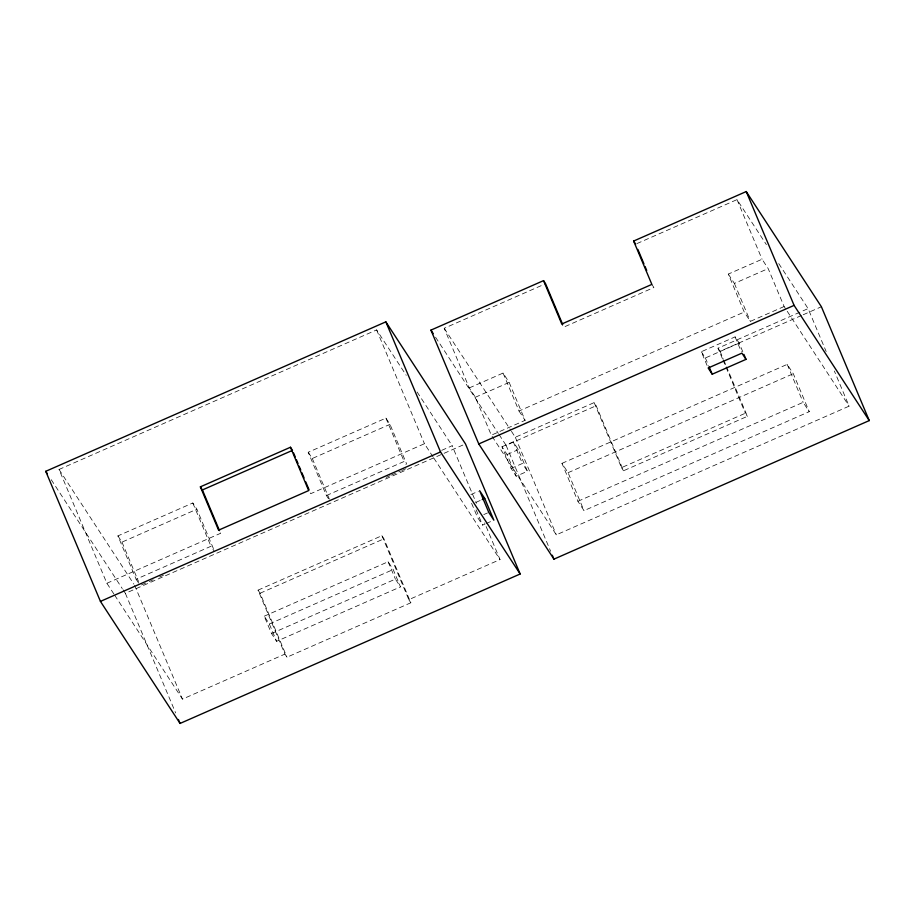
<?xml version="1.0" encoding="UTF-8"?>
<svg xmlns="http://www.w3.org/2000/svg" width="915" height="915" viewBox="0 0 915 915"><rect width="100%" height="100%" fill="white"/><g stroke="black" fill="none" stroke-linecap="round" stroke-linejoin="round"><path stroke-width="0.69" stroke-dasharray="4.58 3.43" d="M213.412 548.588L196.862 509.209L192.802 502.987L117.909 535.893L136.129 579.229L210.988 546.266L214.385 551.482M141.493 584.914L147.944 582.077M149.237 581.505L153.102 579.801M159.565 576.965L163.43 575.26M113.895 594.018L106.883 583.267L59.04 469.464L376.614 329.915L406.214 375.287M469.281 387.914L503.067 373.068L509.163 382.401L525.107 420.351L491.332 435.197L475.377 397.247L469.281 387.914L444.221 328.279L545.569 283.742M636.954 243.584L737.01 199.619L766.381 244.625M328.451 498.664L326.415 495.541L308.218 452.262L385.924 418.121L389.984 424.343L406.557 463.768M784.121 306.525L750.334 321.371L744.238 312.038L728.294 274.088L762.069 259.242L768.165 268.587L784.121 306.525L786.443 310.082M117.909 535.893L121.97 542.126L196.862 509.209M308.218 452.262L312.29 458.495L389.984 424.343M475.377 397.247L509.163 382.401M728.294 274.088L734.39 283.433L768.165 268.587M106.883 583.267L220.618 533.285L218.582 530.174M433.012 456.848L424.446 443.718L310.711 493.688L308.675 490.577M326.415 495.541L404.144 461.457L406.18 464.58M503.067 373.068L519.022 411.007L744.238 312.038M441.716 450.329L452.17 445.742L476.372 503.307M386.187 477.367L390.076 475.663M391.38 475.091L400.438 471.122M401.742 470.55L408.216 467.714M123.033 589.763L125.378 593.355L462.853 445.056M707.101 365.485L701.313 351.726L735.1 336.88L739.16 343.114L742.843 351.863M511.451 431.331L515.317 437.256L594.144 402.611L596.18 405.734L623.515 470.779L747.395 416.336L726.613 366.904M722.393 358.589L718.023 348.18L808.105 308.595L826.154 351.52M501.992 446.76L513.258 441.819L518.336 449.597L527.452 471.282L516.186 476.223L511.108 468.446L501.992 446.76L507.07 454.549L516.186 476.223M499.11 434.625L506.087 445.319L596.18 405.734M718.023 348.18L720.048 351.291L801.906 315.32M803.21 314.749L821.395 306.754M701.313 351.726L705.374 357.959L739.16 343.114M507.07 454.549L518.336 449.597M511.108 468.446L522.374 463.493L527.452 471.282M470.893 494.558L478.396 491.252M258.053 590.129L381.921 535.687L383.957 538.809L410.835 602.768L286.967 657.199L284.931 654.088L258.053 590.129L260.077 593.24L286.967 657.199M260.077 593.24L383.957 538.809M561.982 463.356L787.197 364.387L793.294 373.72L809.249 411.67L584.022 510.639L577.925 501.294L561.982 463.356L568.066 472.7L584.022 510.639M475.972 502.335L480.97 500.139M568.066 472.7L793.294 373.72M483.76 514.585L487.512 512.938M264.241 616.195L388.109 561.753L393.187 569.542L400.484 586.881L276.605 641.324L271.526 633.535L264.241 616.195L269.319 623.973L276.605 641.324M471.602 503.307L477.504 517.341L482.582 525.119L485.087 524.021M486.334 523.471L491.344 521.275M594.144 402.611L621.491 467.656L745.359 413.225L747.395 416.336M269.319 623.973L393.187 569.542M271.526 633.535L395.406 579.104L400.484 586.881M577.925 501.294L803.153 402.325L809.249 411.67M114.672 595.207L182.462 699.117L284.931 654.088M381.921 535.687L408.811 599.657L500.025 559.568L484.63 522.934M492.098 436.375L556.331 534.829L849.12 406.157L834.354 371.032M778.745 263.577L808.105 308.595M787.209 311.272L849.12 406.157M651.857 284.405L653.893 287.516L563.8 327.113L561.764 324.001M621.491 467.656L623.515 470.779M519.022 411.007L525.107 420.351M444.221 328.279L510.684 430.153M435.574 337.246L498.343 433.447M417.114 392.009L452.17 445.742M433.801 458.049L500.025 559.568M408.811 599.657L410.835 602.768M136.129 579.229L139.515 584.445M59.04 469.464L133.83 584.102M51.217 479.677L122.255 588.562M737.01 199.619L762.069 259.242M787.197 364.387L803.153 402.325M734.39 283.433L750.334 321.371M735.1 336.88L741.402 351.898M720.048 351.291L723.33 359.103M723.879 360.396L726.064 365.6M722.942 359.892L745.359 413.225M705.374 357.959L708.53 365.462M515.317 437.256L556.331 534.829M513.258 441.819L522.374 463.493M506.087 445.319L550.636 551.299M476.143 509.815L482.582 525.119M376.614 329.915L424.446 443.718M385.924 418.121L404.144 461.457M388.109 561.753L395.406 579.104M312.29 458.495L329.389 499.178M192.802 502.987L210.988 546.266M121.97 542.126L138.542 581.54M134.608 585.291L182.462 699.117M125.378 593.355L175.646 712.934"/><path stroke-width="1.37" d="M45.75 471.305L385.844 321.851L465.472 443.901L520.155 573.991L180.061 723.445L100.433 601.395L45.75 471.305L47.317 473.696M543.544 280.631L561.764 324.001L651.857 284.405L633.626 241.045L746.24 191.555L821.395 306.754L869.25 420.591L553.941 559.145L478.774 443.947L430.931 330.121L543.544 280.631L545.569 283.742L562.691 324.482M200.374 486.837L290.455 447.252L292.491 450.363L202.398 489.948L200.374 486.837L218.582 530.174L308.675 490.577L290.455 447.252M100.433 601.395L440.527 451.941L520.155 573.991M478.774 443.947L794.094 305.381L869.25 420.591M746 359.366L741.928 353.144L708.153 367.99L712.213 374.212L746 359.366L743.895 354.368M482.228 499.59L484.733 498.492L493.848 520.178L488.759 512.389L479.654 490.703L484.733 498.492M633.626 241.045L635.662 244.156M430.931 330.121L433.253 333.678M746.24 191.555L794.094 305.381M709.056 366.709L712.213 374.212M637.869 249.418L643.943 263.863M645.052 266.494L646.711 270.44M552.283 555.222L553.941 559.145M385.844 321.851L440.527 451.941M293.601 452.994L295.248 456.928M296.357 459.559L298.016 463.493M299.113 466.124L300.772 470.058M301.87 472.689L304.077 477.939M305.736 481.873L309.053 489.754M202.398 489.948L219.508 530.654M178.402 719.499L180.061 723.445"/></g></svg>
